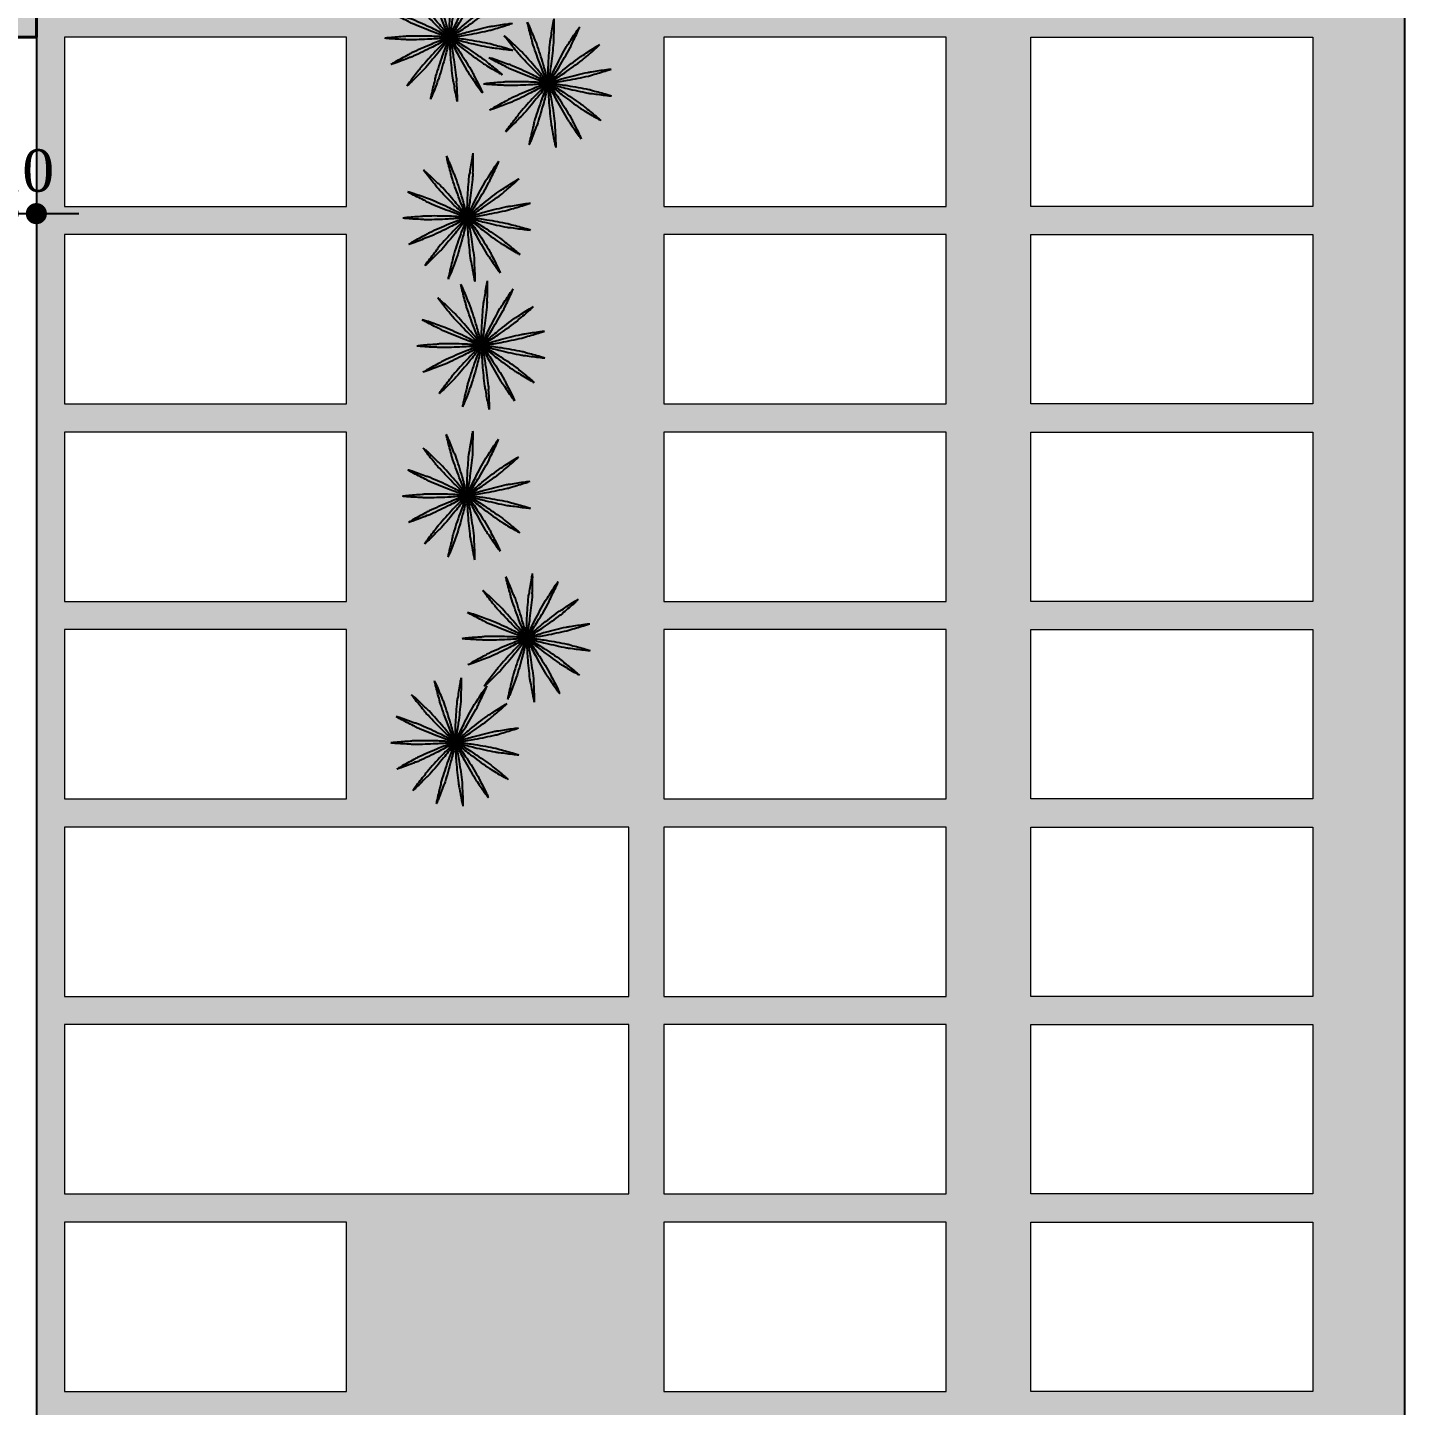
# Model space of a CAD drawing. Header units: millimetres. Extents: x 81693 to 98868, y 6565 to 11437.
# Drawn here: x 93295.5 to 93620.9, y 8811.4 to 9137 of the extents above; entities that cross this region are included whole.
import ezdxf
from ezdxf import colors
from ezdxf.entities.mleader import LeaderData, LeaderLine
from ezdxf.math import Vec2, Vec3

# ---------------------------------------------------------------- set-up
doc = ezdxf.new("R2010")
doc.units = ezdxf.units.MM
for name, color, linetype, lineweight in [('Cotas', 12, 'Continuous', 5), ('Hachura', 1, 'Continuous', 9), ('Parede Corte', 4, 'Continuous', 40), ('Pilares Sub-solo', 7, 'Continuous', 70), ('Pisos Externos', 15, 'Continuous', 9)]:
    doc.layers.add(name, color=color, linetype=linetype, lineweight=lineweight)
for name, color, linetype in [('Grama', 84, 'Continuous'), ('Hachuria - Moveis', 1, 'Continuous'), ('MOLHO', 114, 'Continuous'), ('Piso', 55, 'Continuous')]:
    doc.layers.add(name, color=color, linetype=linetype)
doc.styles.add('Valéria', font='romantic.ttf', dxfattribs={"height": 10})
doc.dimstyles.new('Cota - 75', dxfattribs={"dimtxt": 10, "dimasz": 5, "dimexe": 10, "dimexo": 12, "dimgap": 5, "dimtad": 1, "dimlfac": 1.5, "dimzin": 9, "dimtxsty": 'Valéria', "dimblk": 'DOT', "dimcen": 0, "dimclrd": 12, "dimclre": 12, "dimclrt": 2, "dimazin": 2, "dimtfac": 1, "dimtix": 1, "dimtmove": 0, "dimatfit": 3, "dimldrblk": 'DOT', "dimfxl": 1, "dimarcsym": 0})

# ---------------------------------------------------------------- blocks, each defined once
blk = doc.blocks.new('_Dot')
at = {"color": 0, "linetype": 'ByBlock', "lineweight": -2}
blk.add_line((-0.5, 0), (-1, 0), dxfattribs=at)
at = {"color": 0, "linetype": 'ByBlock', "const_width": 0.5}
blk.add_lwpolyline([(-0.25, 0, 1), (0.25, 0, 1)], format="xyb", close=True, dxfattribs=at)
blk = doc.blocks.new('*D277')
at = {"layer": 'Cotas', "color": 12, "lineweight": -2, "transparency": 16777216}
for p, q in [((93290.89, 9129.39), (93290.89, 9083.01)), ((93297.56, 9129.39), (93297.56, 9083.01)), ((93285.89, 9093.01), (93280.89, 9093.01)), ((93290.89, 9093.01), (93297.56, 9093.01)), ((93302.56, 9093.01), (93307.56, 9093.01))]:
    blk.add_line(p, q, dxfattribs=at)
at = {"layer": 'Defpoints', "color": 0, "transparency": 16777216}
for p in [(93290.89, 9141.39), (93297.56, 9141.39), (93297.56, 9093.01)]:
    blk.add_point(p, dxfattribs=at)
at = {"layer": 'Cotas', "color": 12, "lineweight": -2, "transparency": 16777216, "xscale": 5, "yscale": 5, "zscale": 5}
blk.add_blockref('_Dot', (93290.89, 9093.01), dxfattribs=at)
at = {"layer": 'Cotas', "color": 12, "lineweight": -2, "transparency": 16777216, "xscale": 5, "yscale": 5, "zscale": 5, "rotation": 180}
blk.add_blockref('_Dot', (93297.56, 9093.01), dxfattribs=at)
at = {"layer": 'Cotas', "color": 2, "transparency": 16777216, "insert": (93294.23, 9103.12), "char_height": 10, "attachment_point": 5, "style": 'Valéria'}
blk.add_mtext('10', dxfattribs=at)
blk = doc.blocks.new('MOLHO2')
for points in [[(-0.205, 0.41, 0.04965), (-0.231, 0.447, 0.013329), (-0.323, 0.589, 0.009979), (-0.353, 0.63, 0.607526)], [(-0.242, 0.389, -0.04965), (-0.26, 0.431, -0.013329), (-0.333, 0.583, -0.009979), (-0.353, 0.63, -0.607526)], [(-0.063, 0.454, -0.04965), (-0.063, 0.499, -0.013329), (-0.067, 0.668, -0.009979), (-0.066, 0.719, -0.607526)], [(-0.021, 0.458, 0.04965), (-0.03, 0.502, 0.013329), (-0.056, 0.669, 0.009979), (-0.066, 0.719, 0.607526)], [(0.127, 0.44, -0.04965), (0.146, 0.482, -0.013329), (0.21, 0.638, -0.009979), (0.232, 0.684, -0.607526)], [(0.167, 0.427, 0.04965), (0.177, 0.471, 0.013329), (0.221, 0.634, 0.009979), (0.232, 0.684, 0.607526)], [(0.295, 0.35, -0.04965), (0.329, 0.381, -0.013329), (0.452, 0.497, -0.009979), (0.49, 0.531, -0.607526)], [(0.326, 0.322, 0.04965), (0.353, 0.358, 0.013329), (0.46, 0.49, 0.009979), (0.49, 0.531, 0.607526)], [(-0.354, 0.291, 0.04965), (-0.393, 0.314, 0.013329), (-0.535, 0.406, 0.009979), (-0.579, 0.432, 0.607526)], [(-0.379, 0.257, -0.04965), (-0.413, 0.288, -0.013329), (-0.542, 0.397, -0.009979), (-0.579, 0.432, -0.607526)], [(0, 0, -0.009979), (-0.03, 0.041, -0.013329), (-0.122, 0.183, -0.009462), (-0.242, 0.389, -0.009462)], [(0, 0, 0.009979), (-0.02, 0.047, 0.013329), (-0.093, 0.199, 0.009462), (-0.205, 0.41, 0.009462)], [(0, 0, -0.009979), (-0.01, 0.05, -0.013329), (-0.037, 0.217, -0.009462), (-0.063, 0.454, -0.009462)], [(0, 0, 0.009979), (0.001, 0.051, 0.013329), (-0.004, 0.22, 0.009462), (-0.021, 0.458, 0.009462)], [(0, 0, -0.009979), (0.011, 0.05, -0.013329), (0.055, 0.213, -0.009462), (0.127, 0.44, -0.009462)], [(0, 0, 0.009979), (0.022, 0.046, 0.013329), (0.086, 0.202, 0.009462), (0.167, 0.427, 0.009462)], [(0, 0, -0.009979), (0.03, 0.041, -0.013329), (0.137, 0.172, -0.009462), (0.295, 0.35, -0.009462)], [(0, 0, 0.009979), (0.038, 0.033, 0.013329), (0.161, 0.15, 0.009462), (0.326, 0.322, 0.009462)], [(-0.451, 0.08, -0.04965), (-0.494, 0.095, -0.013329), (-0.656, 0.143, -0.009979), (-0.705, 0.159, -0.607526)], [(-0.442, 0.121, 0.04965), (-0.487, 0.127, 0.013329), (-0.654, 0.154, 0.009979), (-0.705, 0.159, 0.607526)], [(0, 0, -0.009979), (-0.044, 0.026, -0.013329), (-0.186, 0.118, -0.009462), (-0.379, 0.257, -0.009462)], [(0, 0, 0.009979), (-0.037, 0.035, 0.013329), (-0.166, 0.144, 0.009462), (-0.354, 0.291, 0.009462)], [(0, 0, -0.009979), (0.044, 0.025, -0.013329), (0.195, 0.102, -0.009462), (0.412, 0.2, -0.009462)], [(0, 0, 0.009979), (0.049, 0.015, 0.013329), (0.208, 0.071, 0.009462), (0.429, 0.161, 0.009462)], [(0.412, 0.2, -0.04965), (0.455, 0.214, -0.013329), (0.615, 0.271, -0.009979), (0.664, 0.285, -0.607526)], [(0.429, 0.161, 0.04965), (0.469, 0.183, 0.013329), (0.619, 0.26, 0.009979), (0.664, 0.285, 0.607526)], [(0, 0, -0.009979), (-0.051, 0.006, -0.013329), (-0.218, 0.032, -0.009462), (-0.451, 0.08, -0.009462)], [(0, 0, 0.009979), (-0.048, 0.017, 0.013329), (-0.21, 0.064, 0.009462), (-0.442, 0.121, 0.009462)], [(0, 0, -0.009979), (0.051, 0.005, -0.013329), (0.22, 0.014, -0.009462), (0.458, 0.015, -0.009462)], [(0.458, 0.015, -0.04965), (0.503, 0.01, -0.013329), (0.672, -0.003, -0.009979), (0.722, -0.009, -0.607526)], [(-0.453, -0.069, 0.04965), (-0.496, -0.082, 0.013329), (-0.66, -0.126, 0.009979), (-0.708, -0.141, 0.607526)], [(-0.445, -0.11, -0.04965), (-0.49, -0.114, -0.013329), (-0.658, -0.137, -0.009979), (-0.708, -0.141, -0.607526)], [(0, 0, 0.009979), (-0.051, -0.004, 0.013329), (-0.218, -0.027, 0.009462), (-0.453, -0.069, 0.009462)], [(0, 0, -0.009979), (-0.048, -0.015, -0.013329), (-0.212, -0.059, -0.009462), (-0.445, -0.11, -0.009462)], [(0, 0, 0.009979), (-0.045, -0.025, 0.013329), (-0.189, -0.113, 0.009462), (-0.386, -0.247, 0.009462)], [(0, 0, -0.009979), (-0.038, -0.034, -0.013329), (-0.17, -0.14, -0.009462), (-0.362, -0.281, -0.009462)], [(0, 0, 0.009979), (-0.031, -0.041, 0.013329), (-0.126, -0.18, 0.009462), (-0.252, -0.383, 0.009462)], [(0, 0, -0.009979), (-0.021, -0.046, -0.013329), (-0.098, -0.197, -0.009462), (-0.216, -0.404, -0.009462)], [(0, 0, 0.009979), (-0.012, -0.05, 0.013329), (-0.042, -0.216, 0.009462), (-0.075, -0.452, 0.009462)], [(0, 0, -0.009979), (0, -0.051, -0.013329), (-0.009, -0.22, -0.009462), (-0.033, -0.457, -0.009462)], [(0, 0, -0.009979), (0.038, -0.034, -0.013329), (0.157, -0.154, -0.009462), (0.318, -0.33, -0.009462)], [(0, 0, 0.009979), (0.05, -0.006, 0.013329), (0.219, -0.019, 0.009462), (0.457, -0.027, 0.009462)], [(0, 0, 0.009979), (0.044, -0.026, 0.013329), (0.192, -0.107, 0.009462), (0.407, -0.211, 0.009462)], [(0, 0, -0.009979), (0.048, -0.016, -0.013329), (0.206, -0.077, -0.009462), (0.425, -0.172, -0.009462)], [(0, 0, 0.009979), (0.029, -0.042, 0.013329), (0.132, -0.176, 0.009462), (0.286, -0.358, 0.009462)], [(0, 0, 0.009979), (0.01, -0.05, 0.013329), (0.049, -0.214, 0.009462), (0.116, -0.443, 0.009462)], [(0, 0, -0.009979), (0.02, -0.047, -0.013329), (0.081, -0.205, -0.009462), (0.156, -0.431, -0.009462)], [(0.457, -0.027, 0.04965), (0.503, -0.023, 0.013329), (0.672, -0.014, 0.009979), (0.722, -0.009, 0.607526)], [(-0.386, -0.247, 0.04965), (-0.42, -0.277, 0.013329), (-0.552, -0.383, 0.009979), (-0.59, -0.417, 0.607526)], [(-0.362, -0.281, -0.04965), (-0.401, -0.304, -0.013329), (-0.545, -0.392, -0.009979), (-0.59, -0.417, -0.607526)], [(0.407, -0.211, 0.04965), (0.45, -0.225, 0.013329), (0.608, -0.286, 0.009979), (0.656, -0.302, 0.607526)], [(0.425, -0.172, -0.04965), (0.464, -0.195, -0.013329), (0.612, -0.276, -0.009979), (0.656, -0.302, -0.607526)], [(-0.252, -0.383, 0.04965), (-0.271, -0.424, 0.013329), (-0.348, -0.575, 0.009979), (-0.369, -0.621, 0.607526)], [(-0.216, -0.404, -0.04965), (-0.243, -0.441, -0.013329), (-0.338, -0.58, -0.009979), (-0.369, -0.621, -0.607526)], [(-0.075, -0.452, 0.04965), (-0.075, -0.497, 0.013329), (-0.084, -0.666, 0.009979), (-0.085, -0.717, 0.607526)], [(-0.033, -0.457, -0.04965), (-0.043, -0.501, -0.013329), (-0.073, -0.668, -0.009979), (-0.085, -0.717, -0.607526)], [(0.116, -0.443, 0.04965), (0.133, -0.485, 0.013329), (0.194, -0.643, 0.009979), (0.214, -0.69, 0.607526)], [(0.156, -0.431, -0.04965), (0.165, -0.475, -0.013329), (0.205, -0.64, -0.009979), (0.214, -0.69, -0.607526)], [(0.286, -0.358, 0.04965), (0.319, -0.389, 0.013329), (0.439, -0.509, 0.009979), (0.476, -0.543, 0.607526)], [(0.318, -0.33, -0.04965), (0.344, -0.367, -0.013329), (0.447, -0.501, -0.009979), (0.476, -0.543, -0.607526)]]:
    blk.add_lwpolyline(points, format="xyb")
blk = doc.blocks.new('VEG3')
at = {"layer": 'MOLHO', "xscale": 0.6290189251151159, "yscale": 0.6290189251151159, "zscale": 0.6290189251151159}
blk.add_blockref('MOLHO2', (-0.121, 0.0672), dxfattribs=at)

msp = doc.modelspace()

# ---------------------------------------------------------------- hatches: boundary and pattern name
at = {"layer": 'Grama', "transparency": 33554687}
h = msp.add_hatch(dxfattribs=at)
h.set_pattern_fill('GRASS2', color=256, scale=14, angle=360, pattern_type=2)
h.set_pattern_definition([(360, (17531.234, 4665.769), (14, 14), [2.1, -0.42, 0.56, -0.42, 2.1, -8.4]), (360, (17530.534, 4666.189), (14, 14), [1.4, -1.05, 2.1, -1.05, 1.4, -7]), (360, (17535.434, 4671.789), (14, 14), [1.75, -0.7, 1.75, -9.8]), (360, (17528.434, 4674.589), (14, 14), [0.7, -1.4, 0.7, -11.2]), (90, (17529.834, 4674.589), (-14, 14), [1.26, -12.74]), (90, (17534.034, 4666.189), (-14, 14), [1.4, -12.6]), (90, (17537.534, 4671.789), (-14, 14), [1.4, -12.6]), (45, (17535.854, 4666.049), (3e-15, 14), [1.4, -18.3989899]), (135, (17532.214, 4666.049), (-14, 5e-15), [1.4, -18.3989899]), (63.434949, (17535.434, 4666.119), (7e-10, 14), [1.4, -29.9049517]), (75.9637565, (17534.7343, 4666.1893), (5e-10, 14), [1.4, -56.3234788]), (75.9637565, (17538.2343, 4671.7893), (5e-10, 14), [1.12, -56.6034788]), (75.9637565, (17530.1143, 4674.5893), (5e-10, 14), [0.98, -56.7434788]), (104.0362435, (17533.3343, 4666.1893), (-5e-10, 14), [1.4, -56.3234788]), (104.0362435, (17536.8343, 4671.7893), (-5e-10, 14), [1.12, -56.6034788]), (104.0362435, (17529.5543, 4674.5893), (-5e-10, 14), [0.98, -56.7434788]), (116.565051, (17532.634, 4666.119), (-6e-09, 14), [1.4, -29.9049352])])
h.paths.add_polyline_path([(93620.8931, 9374.7209), (93507.5598, 9374.7209), (93297.5598, 9374.7209), (93297.5598, 9206.3884), (93304.2264, 9206.3884), (93304.2264, 9228.0542), (93437.5598, 9228.0542), (93437.5598, 9206.3884), (93445.8931, 9206.3884), (93445.8931, 9228.0542), (93512.5598, 9228.0542), (93512.5598, 9206.3884), (93532.5598, 9206.3884), (93532.5598, 9228.0542), (93599.2264, 9228.0542), (93599.2264, 9206.3884), (93620.8931, 9206.3884)])
h.paths.add_polyline_path([(93445.8931, 9321.3876), (93512.5598, 9321.3876), (93512.5598, 9281.3876), (93445.8931, 9281.3876)], flags=16)
h.paths.add_polyline_path([(93437.5598, 9274.7209), (93437.5598, 9234.7209), (93304.2264, 9234.7209), (93304.2264, 9274.7209)], flags=16)
h.paths.add_polyline_path([(93445.8931, 9274.7209), (93512.5598, 9274.7209), (93512.5598, 9234.7209), (93445.8931, 9234.7209)], flags=16)
h.paths.add_polyline_path([(93445.8931, 9328.0542), (93445.8931, 9368.0542), (93512.5598, 9368.0542), (93512.5598, 9328.0542)], flags=16)
h.paths.add_polyline_path([(93370.8931, 9281.3876), (93304.2264, 9281.3876), (93304.2264, 9321.3876), (93370.8931, 9321.3876)], flags=16)
h.paths.add_polyline_path([(93370.8931, 9328.0542), (93304.2264, 9328.0542), (93304.2264, 9368.0542), (93370.8931, 9368.0542)], flags=16)
h.paths.add_polyline_path([(93532.5598, 9321.3876), (93599.2264, 9321.3876), (93599.2264, 9281.3876), (93532.5598, 9281.3876)], flags=16)
h.paths.add_polyline_path([(93532.5598, 9274.7209), (93599.2264, 9274.7209), (93599.2264, 9234.7209), (93532.5598, 9234.7209)], flags=16)
h.paths.add_polyline_path([(93532.5598, 9328.0542), (93532.5598, 9368.0542), (93599.2264, 9368.0542), (93599.2264, 9328.0542)], flags=16)
h.paths.add_polyline_path([(93620.8931, 9206.3884), (93599.2264, 9206.3884), (93599.2264, 9188.0542), (93532.5598, 9188.0542), (93532.5598, 9206.3884), (93512.5598, 9206.3884), (93512.5598, 9188.0542), (93445.8931, 9188.0542), (93445.8931, 9206.3884), (93437.5598, 9206.3884), (93437.5598, 9188.0542), (93304.2264, 9188.0542), (93304.2264, 9206.3884), (93297.5598, 9206.3884), (93297.5598, 9188.0542), (93297.5598, 9134.7209), (93297.5598, 8998.8055), (93620.8931, 8998.8055)])
h.paths.add_polyline_path([(93512.5598, 9141.3876), (93445.8931, 9141.3876), (93445.8931, 9181.3876), (93512.5598, 9181.3876)], flags=16)
h.paths.add_polyline_path([(93532.5598, 9181.3876), (93599.2264, 9181.3876), (93599.2264, 9141.3876), (93532.5598, 9141.3876)], flags=16)
h.paths.add_polyline_path([(93512.5598, 9134.7209), (93512.5598, 9094.7209), (93445.8931, 9094.7209), (93445.8931, 9134.7209)], flags=16)
h.paths.add_polyline_path([(93532.5598, 9134.7209), (93599.2264, 9134.7209), (93599.2264, 9094.7209), (93532.5598, 9094.7209)], flags=16)
h.paths.add_polyline_path([(93512.5598, 9088.0542), (93512.5598, 9048.0542), (93445.8931, 9048.0542), (93445.8931, 9088.0542)], flags=16)
h.paths.add_polyline_path([(93532.5598, 9088.0542), (93599.2264, 9088.0542), (93599.2264, 9048.0542), (93532.5598, 9048.0542)], flags=16)
h.paths.add_polyline_path([(93512.5598, 9041.3876), (93512.5598, 9001.3876), (93445.8931, 9001.3876), (93445.8931, 9041.3876)], flags=16)
h.paths.add_polyline_path([(93532.5598, 9041.3876), (93599.2264, 9041.3876), (93599.2264, 9001.3876), (93532.5598, 9001.3876)], flags=16)
h.paths.add_polyline_path([(93370.8931, 9141.3876), (93304.2264, 9141.3876), (93304.2264, 9181.3876), (93370.8931, 9181.3876)], flags=16)
h.paths.add_polyline_path([(93370.8931, 9134.7209), (93370.8931, 9094.7209), (93304.2264, 9094.7209), (93304.2264, 9134.7209)], flags=16)
h.paths.add_polyline_path([(93370.8931, 9088.0542), (93370.8931, 9048.0542), (93304.2264, 9048.0542), (93304.2264, 9088.0542)], flags=16)
h.paths.add_polyline_path([(93370.8931, 9041.3876), (93370.8931, 9001.3876), (93304.2264, 9001.3876), (93304.2264, 9041.3876)], flags=16)
h.paths.add_polyline_path([(93445.8931, 8808.0542), (93512.5598, 8808.0542), (93512.5598, 8782.6632), (93532.5598, 8782.6632), (93532.5598, 8808.0542), (93599.2264, 8808.0542), (93599.2264, 8782.6632), (93620.8931, 8782.6632), (93620.8931, 8998.8055), (93297.5598, 8998.8055), (93297.5598, 8782.6632), (93304.2264, 8782.6632), (93304.2264, 8808.0542), (93370.8931, 8808.0542), (93370.8931, 8782.6632), (93445.8931, 8782.6632)])
h.paths.add_polyline_path([(93445.8931, 8814.7209), (93445.8931, 8854.7209), (93512.5598, 8854.7209), (93512.5598, 8814.7209)], flags=16)
h.paths.add_polyline_path([(93370.8931, 8814.7209), (93304.2264, 8814.7209), (93304.2264, 8854.7209), (93370.8931, 8854.7209)], flags=16)
h.paths.add_polyline_path([(93304.2264, 8861.3876), (93304.2264, 8901.3876), (93437.5598, 8901.3876), (93437.5598, 8861.3876)], flags=16)
h.paths.add_polyline_path([(93445.8931, 8861.3876), (93445.8931, 8901.3876), (93512.5598, 8901.3876), (93512.5598, 8861.3876)], flags=16)
h.paths.add_polyline_path([(93304.2264, 8908.0542), (93304.2264, 8948.0542), (93437.5598, 8948.0542), (93437.5598, 8908.0542)], flags=16)
h.paths.add_polyline_path([(93445.8931, 8908.0542), (93445.8931, 8948.0542), (93512.5598, 8948.0542), (93512.5598, 8908.0542)], flags=16)
h.paths.add_polyline_path([(93532.5598, 8814.7209), (93532.5598, 8854.7209), (93599.2264, 8854.7209), (93599.2264, 8814.7209)], flags=16)
h.paths.add_polyline_path([(93532.5598, 8861.3876), (93532.5598, 8901.3876), (93599.2264, 8901.3876), (93599.2264, 8861.3876)], flags=16)
h.paths.add_polyline_path([(93532.5598, 8908.0542), (93532.5598, 8948.0542), (93599.2264, 8948.0542), (93599.2264, 8908.0542)], flags=16)
h.paths.add_polyline_path([(93445.8931, 8954.7209), (93445.8931, 8994.7209), (93512.5598, 8994.7209), (93512.5598, 8954.7209)], flags=16)
h.paths.add_polyline_path([(93370.8931, 8954.7209), (93304.2264, 8954.7209), (93304.2264, 8994.7209), (93370.8931, 8994.7209)], flags=16)
h.paths.add_polyline_path([(93532.5598, 8954.7209), (93532.5598, 8994.7209), (93599.2264, 8994.7209), (93599.2264, 8954.7209)], flags=16)
h.paths.add_polyline_path([(93620.8931, 8782.6632), (93599.2264, 8782.6632), (93599.2264, 8768.0542), (93532.5598, 8768.0542), (93532.5598, 8782.6632), (93512.5598, 8782.6632), (93512.5598, 8768.0542), (93445.8931, 8768.0542), (93445.8931, 8782.6632), (93370.8931, 8782.6632), (93370.8931, 8768.0542), (93304.2264, 8768.0542), (93304.2264, 8782.6632), (93297.5598, 8782.6632), (93297.5598, 8654.6535), (93304.2264, 8654.6535), (93304.2264, 8668.0542), (93370.8931, 8668.0542), (93370.8931, 8654.6535), (93445.8931, 8654.6535), (93445.8931, 8668.0542), (93512.5598, 8668.0542), (93512.5598, 8654.6535), (93532.5598, 8654.6535), (93532.5598, 8668.0542), (93599.2264, 8668.0542), (93599.2264, 8654.6535), (93620.8931, 8654.6535)])
h.paths.add_polyline_path([(93370.8931, 8674.7209), (93304.2264, 8674.7209), (93304.2264, 8714.7209), (93370.8931, 8714.7209)], flags=16)
h.paths.add_polyline_path([(93370.8931, 8721.3876), (93304.2264, 8721.3876), (93304.2264, 8761.3876), (93370.8931, 8761.3876)], flags=16)
h.paths.add_polyline_path([(93445.8931, 8714.7209), (93512.5598, 8714.7209), (93512.5598, 8674.7209), (93445.8931, 8674.7209)], flags=16)
h.paths.add_polyline_path([(93445.8931, 8721.3876), (93445.8931, 8761.3876), (93512.5598, 8761.3876), (93512.5598, 8721.3876)], flags=16)
h.paths.add_polyline_path([(93532.5598, 8714.7209), (93599.2264, 8714.7209), (93599.2264, 8674.7209), (93532.5598, 8674.7209)], flags=16)
h.paths.add_polyline_path([(93532.5598, 8721.3876), (93532.5598, 8761.3876), (93599.2264, 8761.3876), (93599.2264, 8721.3876)], flags=16)
h.paths.add_polyline_path([(93445.8931, 8654.6535), (93370.8931, 8654.6535), (93370.8931, 8628.0542), (93318.6398, 8628.0542), (93318.6398, 8621.533), (93363.7264, 8621.533), (93363.7264, 8621.562), (93364.2264, 8621.562), (93364.2264, 8621.533), (93620.8931, 8621.533), (93620.8931, 8654.6535), (93599.2264, 8654.6535), (93599.2264, 8628.0542), (93532.5598, 8628.0542), (93532.5598, 8654.6535), (93512.5598, 8654.6535), (93512.5598, 8628.0542), (93445.8931, 8628.0542)])
at = {"layer": 'Piso', "true_color": 0x93278f}
h = msp.add_hatch(dxfattribs=at)
h.set_pattern_fill('ANSI38', color=217, scale=0.5, angle=360)
h.set_pattern_definition([(45, (4388.3573, 2625.8758), (-1.122532015, 1.122532015), []), (135, (4388.3573, 2625.8758), (-3.367596045, 1.122532015), [3.96875, -2.38125])])
h.paths.add_polyline_path([(93297.5598, 9188.0542), (93290.8931, 9188.0542), (93290.8931, 9141.3876), (92979.4619, 9141.3876), (92972.3967, 9134.7209), (93297.5598, 9134.7209)])
h.paths.add_polyline_path([(93084.2264, 9194.7209), (92957.5598, 9194.7209), (92957.5598, 9134.7209), (92972.3967, 9134.7209), (92979.4619, 9141.3876), (92964.2264, 9141.3876), (92964.2264, 9188.0542), (92964.2264, 9191.3876), (92967.5598, 9191.3876), (92967.5598, 9188.0542), (93084.2264, 9188.0542)])
h.paths.add_polyline_path([(92967.5598, 9191.3876), (92964.2264, 9191.3876), (92964.4487, 9188.0542), (92967.3375, 9188.0542)], flags=17)
h.paths.add_polyline_path([(92964.2264, 9191.3876), (92964.2264, 9188.0542), (92964.4487, 9188.0542)], flags=16)
h.paths.add_polyline_path([(92967.5598, 9191.3876), (92967.3375, 9188.0542), (92967.5598, 9188.0542)], flags=17)

# ---------------------------------------------------------------- linework, layer by layer
at = {"layer": 'Hachuria - Moveis'}
for p, q in [((93620.8931, 9421.3876), (93620.8931, 8621.533)), ((93297.5598, 9134.7209), (93297.5598, 8621.533))]:
    msp.add_line(p, q, dxfattribs=at)
at = {"layer": 'Parede Corte'}
for q in [(93297.5598, 9188.0542), (92957.5598, 9134.7209)]:
    msp.add_line((93297.5598, 9134.7209), q, dxfattribs=at)
at = {"layer": 'Pisos Externos'}
for points in [[(93304.2264, 9094.7209), (93370.8931, 9094.7209), (93370.8931, 9134.7209), (93304.2264, 9134.7209)], [(93445.8931, 9094.7209), (93512.5598, 9094.7209), (93512.5598, 9134.7209), (93445.8931, 9134.7209)], [(93599.2264, 9094.7209), (93532.5598, 9094.7209), (93532.5598, 9134.7209), (93599.2264, 9134.7209)], [(93304.2264, 9048.0542), (93370.8931, 9048.0542), (93370.8931, 9088.0542), (93304.2264, 9088.0542)], [(93445.8931, 9048.0542), (93512.5598, 9048.0542), (93512.5598, 9088.0542), (93445.8931, 9088.0542)], [(93599.2264, 9048.0542), (93532.5598, 9048.0542), (93532.5598, 9088.0542), (93599.2264, 9088.0542)], [(93304.2264, 9001.3876), (93370.8931, 9001.3876), (93370.8931, 9041.3876), (93304.2264, 9041.3876)], [(93445.8931, 9001.3876), (93512.5598, 9001.3876), (93512.5598, 9041.3876), (93445.8931, 9041.3876)], [(93599.2264, 9001.3876), (93532.5598, 9001.3876), (93532.5598, 9041.3876), (93599.2264, 9041.3876)], [(93304.2264, 8954.7209), (93370.8931, 8954.7209), (93370.8931, 8994.7209), (93304.2264, 8994.7209)], [(93445.8931, 8954.7209), (93512.5598, 8954.7209), (93512.5598, 8994.7209), (93445.8931, 8994.7209)], [(93599.2264, 8954.7209), (93532.5598, 8954.7209), (93532.5598, 8994.7209), (93599.2264, 8994.7209)], [(93304.2264, 8908.0542), (93437.5598, 8908.0542), (93437.5598, 8948.0542), (93304.2264, 8948.0542)], [(93445.8931, 8908.0542), (93512.5598, 8908.0542), (93512.5598, 8948.0542), (93445.8931, 8948.0542)], [(93599.2264, 8908.0542), (93532.5598, 8908.0542), (93532.5598, 8948.0542), (93599.2264, 8948.0542)], [(93304.2264, 8861.3876), (93437.5598, 8861.3876), (93437.5598, 8901.3876), (93304.2264, 8901.3876)], [(93445.8931, 8861.3876), (93512.5598, 8861.3876), (93512.5598, 8901.3876), (93445.8931, 8901.3876)], [(93599.2264, 8861.3876), (93532.5598, 8861.3876), (93532.5598, 8901.3876), (93599.2264, 8901.3876)], [(93304.2264, 8814.7209), (93370.8931, 8814.7209), (93370.8931, 8854.7209), (93304.2264, 8854.7209)], [(93445.8931, 8814.7209), (93512.5598, 8814.7209), (93512.5598, 8854.7209), (93445.8931, 8854.7209)], [(93599.2264, 8814.7209), (93532.5598, 8814.7209), (93532.5598, 8854.7209), (93599.2264, 8854.7209)]]:
    msp.add_lwpolyline(points, close=True, dxfattribs=at)

# ---------------------------------------------------------------- block references
at = {"layer": 'Hachura', "xscale": -33.59999999999999, "yscale": 33.6, "zscale": 33.6, "rotation": 240}
for p in [(93395.2951, 9139.2886), (93418.5941, 9128.4782), (93399.486, 9096.7743), (93402.8599, 9066.5543), (93399.4227, 9031.0556), (93413.5163, 8997.4015), (93396.676, 8972.7734)]:
    msp.add_blockref('VEG3', p, dxfattribs=at)

# ---------------------------------------------------------------- dimensions: what is measured, and where the dimension line sits
at = {"layer": 'Cotas'}
dim = msp.add_linear_dim(base=(93297.5598, 9093.0133), p1=(93290.8931, 9141.3876), p2=(93297.5598, 9141.3876), dimstyle='Cota - 75', dxfattribs=at)
dim.commit()
dim.dimension.update_dxf_attribs({"geometry": '*D277', "text_midpoint": (93294.2264, 9103.1243)})

# ---------------------------------------------------------------- leaders
at = {"layer": 'Pilares Sub-solo'}
ml = msp.add_multileader_mtext('Standard', dxfattribs=at)
ml.set_content('LAJE i = 2 %\\PIMPERMEABILIZADA', color=2, style='Valéria')
ml.set_leader_properties(color=15)
ml.set_arrow_properties(name='DOT')
ml.build(insert=Vec2(0, 0))
ml.multileader.update_dxf_attribs({"dogleg_length": 5, "arrow_head_size": 7.5})
ctx = ml.context
ctx.base_point, ctx.char_height, ctx.arrow_head_size, ctx.landing_gap_size, ctx.plane_origin = Vec3(93360.7862, 9219.0894), 10, 7.5, 3, Vec3(93451.0567, 9421.4013)
notes = []
notes.append((ctx, [(0, (1, 1, 0), (93355.7862, 9219.0894), (1, 0), 5, [(0, [(93355.7862, 9408.3876)], 0, [])])]))
ctx.mtext.insert, ctx.mtext.rotation, ctx.mtext.flow_direction = Vec3(93363.7862, 9224.0894), 6.28318531, 5
for ctx, leaders in notes:
    for number, flags, end, landing, length, lines in leaders:
        leader = LeaderData()
        leader.index, (leader.has_last_leader_line, leader.has_dogleg_vector, leader.attachment_direction) = number, flags
        leader.last_leader_point, leader.dogleg_vector, leader.dogleg_length = Vec3(end), Vec3(landing), length
        for number, points, colour, breaks in lines:
            line = LeaderLine()
            line.index, line.vertices, line.color, line.breaks = number, Vec3.list(points), colors.encode_raw_color(colour), breaks
            leader.lines.append(line)
        ctx.leaders.append(leader)

doc.saveas('drawing.dxf')
